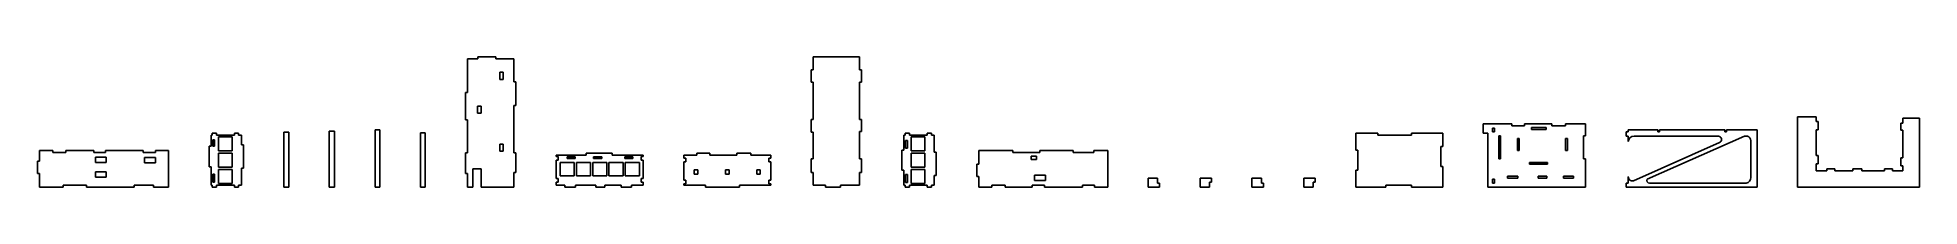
# Model space of a CAD drawing. Header units: millimetres. Extents: x 10 to 940, y 0 to 65.
import ezdxf

# ---------------------------------------------------------------- set-up
doc = ezdxf.new("R2010")
doc.units = ezdxf.units.MM
doc.layers.get('0').update_dxf_attribs({"linetype": 'CONTINUOUS'})

msp = doc.modelspace()

# ---------------------------------------------------------------- linework, layer by layer
for p, q in [((227.41, 63.71), (222.4, 63.71)), ((222.4, 63.71), (222.4, 47)), ((236.37, 64.71), (227.41, 64.71)), ((227.41, 64.71), (227.41, 63.71)), ((236.37, 63.71), (236.37, 64.71)), ((245.21, 63.71), (236.37, 63.71)), ((238.3, 53.41), (238.3, 56.97)), ((238.3, 56.97), (240.04, 56.97)), ((240.04, 56.97), (240.04, 53.41)), ((245.21, 52.21), (245.21, 63.71)), ((393.17, 58.25), (392.17, 58.25)), ((392.17, 58.25), (392.17, 52.1)), ((415.98, 64.71), (393.17, 64.71)), ((393.17, 64.71), (393.17, 58.25)), ((415.98, 58.25), (415.98, 64.71)), ((416.98, 58.25), (415.98, 58.25)), ((416.98, 52.1), (416.98, 58.25)), ((222.4, 47), (221.4, 47)), ((221.4, 47), (221.4, 33.49)), ((240.04, 53.41), (238.3, 53.41)), ((246.21, 52.21), (245.21, 52.21)), ((246.21, 40.54), (246.21, 52.21)), ((392.17, 52.1), (393.17, 52.1)), ((393.17, 52.1), (393.17, 33.52)), ((415.98, 33.67), (415.98, 52.1)), ((415.98, 52.1), (416.98, 52.1)), ((227.32, 36.71), (227.32, 40.27)), ((227.32, 40.27), (229.06, 40.27)), ((229.06, 40.27), (229.06, 36.71)), ((245.21, 17.11), (245.21, 40.54)), ((245.21, 40.54), (246.21, 40.54)), ((179.06, 28.44), (176.71, 28.44)), ((176.71, 28.44), (176.71, 0)), ((179.06, 0), (179.06, 28.44)), ((221.4, 33.49), (222.4, 33.49)), ((222.4, 33.49), (222.4, 17.11)), ((229.06, 36.71), (227.32, 36.71)), ((393.17, 33.52), (392.17, 33.52)), ((392.17, 33.52), (392.17, 27.27)), ((416.98, 33.67), (415.98, 33.67)), ((416.98, 27.72), (416.98, 33.67)), ((738.3, 31.44), (724.14, 31.44)), ((724.14, 31.44), (724.14, 26.82)), ((728.76, 29.36), (729.68, 29.36)), ((728.76, 27.44), (728.76, 29.36)), ((729.68, 29.36), (729.68, 27.44)), ((738.3, 30.44), (738.3, 31.44)), ((744.56, 30.44), (738.3, 30.44)), ((757.98, 31.44), (744.56, 31.44)), ((744.56, 31.44), (744.56, 30.44)), ((748.06, 29.55), (755.3, 29.55)), ((748.06, 28.62), (748.06, 29.55)), ((755.3, 28.62), (748.06, 28.62)), ((755.3, 29.55), (755.3, 28.62)), ((757.98, 30.44), (757.98, 31.44)), ((764.73, 30.44), (757.98, 30.44)), ((774.72, 31.44), (764.73, 31.44)), ((764.73, 31.44), (764.73, 30.44)), ((774.72, 25.46), (774.72, 31.44)), ((810.36, 28.44), (795.72, 28.44)), ((795.72, 28.44), (795.72, 27.44)), ((810.36, 27.44), (810.36, 28.44)), ((843.47, 28.44), (811.28, 28.44)), ((811.28, 28.44), (811.28, 27.44)), ((843.47, 27.44), (843.47, 28.44)), ((859.43, 28.44), (844.39, 28.44)), ((844.39, 28.44), (844.39, 27.44)), ((859.43, 0), (859.43, 28.44)), ((888.6, 34.98), (879.43, 34.98)), ((879.43, 34.98), (879.43, 0)), ((888.6, 32.59), (888.6, 34.98)), ((889.6, 32.59), (888.6, 32.59)), ((888.6, 15.73), (888.6, 28.52)), ((888.6, 28.52), (889.6, 28.52)), ((889.6, 28.52), (889.6, 32.59)), ((930.43, 31.7), (930.43, 28.34)), ((931.43, 31.7), (930.43, 31.7)), ((930.43, 28.34), (931.43, 28.34)), ((939.6, 34.25), (931.43, 34.25)), ((931.43, 34.25), (931.43, 31.7)), ((931.43, 28.34), (931.43, 14.66)), ((939.6, 0), (939.6, 34.25)), ((95.71, 20.32), (94.71, 20.32)), ((94.71, 20.32), (94.71, 10.19)), ((96.3, 25.89), (95.71, 25.89)), ((95.71, 25.89), (95.71, 20.32)), ((98.37, 26.89), (96.3, 26.89)), ((96.3, 26.89), (96.3, 25.89)), ((96.51, 20.32), (96.51, 23.53)), ((96.51, 23.53), (97.44, 23.53)), ((97.44, 20.32), (96.51, 20.32)), ((97.44, 23.53), (97.44, 20.32)), ((98.37, 25.89), (98.37, 26.89)), ((107.21, 25.89), (98.37, 25.89)), ((99.33, 18.01), (99.33, 25)), ((99.33, 25), (106.08, 25)), ((106.08, 25), (106.08, 18.01)), ((109.28, 26.89), (107.21, 26.89)), ((107.21, 26.89), (107.21, 25.89)), ((109.28, 25.89), (109.28, 26.89)), ((110.7, 25.89), (109.28, 25.89)), ((110.7, 20.99), (110.7, 25.89)), ((111.7, 20.99), (110.7, 20.99)), ((111.7, 9.5), (111.7, 20.99)), ((134.04, 27.24), (131.7, 27.24)), ((131.7, 27.24), (131.7, 0)), ((134.04, 0), (134.04, 27.24)), ((156.71, 27.82), (154.04, 27.82)), ((154.04, 27.82), (154.04, 0)), ((156.71, 0), (156.71, 27.82)), ((201.4, 26.91), (199.06, 26.91)), ((199.06, 26.91), (199.06, 0)), ((201.4, 0), (201.4, 26.91)), ((238.3, 17.86), (238.3, 21.42)), ((238.3, 21.42), (240.04, 21.42)), ((240.04, 21.42), (240.04, 17.86)), ((392.17, 27.27), (393.17, 27.27)), ((393.17, 27.27), (393.17, 14.04)), ((415.98, 14.04), (415.98, 27.72)), ((415.98, 27.72), (416.98, 27.72)), ((438.56, 25.89), (437.98, 25.89)), ((437.98, 25.89), (437.98, 18.39)), ((440.64, 26.89), (438.56, 26.89)), ((438.56, 26.89), (438.56, 25.89)), ((438.78, 23.26), (439.7, 23.26)), ((438.78, 19.33), (438.78, 23.26)), ((439.7, 19.33), (438.78, 19.33)), ((439.7, 23.26), (439.7, 19.33)), ((440.64, 25.89), (440.64, 26.89)), ((449.47, 25.89), (440.64, 25.89)), ((441.6, 18.01), (441.6, 25)), ((441.6, 25), (448.34, 25)), ((448.34, 25), (448.34, 18.01)), ((451.55, 26.89), (449.47, 26.89)), ((449.47, 26.89), (449.47, 25.89)), ((451.55, 25.89), (451.55, 26.89)), ((452.96, 25.89), (451.55, 25.89)), ((452.96, 17.39), (452.96, 25.89)), ((672.02, 26.89), (661.15, 26.89)), ((661.15, 26.89), (661.15, 18.36)), ((672.02, 25.89), (672.02, 26.89)), ((688.67, 25.89), (672.02, 25.89)), ((704.14, 26.89), (688.67, 26.89)), ((688.67, 26.89), (688.67, 25.89)), ((703.14, 20.25), (704.14, 20.25)), ((703.14, 10.27), (703.14, 20.25)), ((704.14, 20.25), (704.14, 26.89)), ((724.14, 26.82), (726.41, 26.82)), ((726.41, 26.82), (726.41, 0)), ((729.68, 27.44), (728.76, 27.44)), ((731.81, 14.12), (731.81, 25.46)), ((731.81, 25.46), (732.74, 25.46)), ((732.74, 25.46), (732.74, 14.12)), ((741.04, 18.21), (741.04, 24.19)), ((741.04, 24.19), (741.97, 24.19)), ((741.97, 24.19), (741.97, 18.21)), ((764.77, 18.21), (764.77, 24.19)), ((764.77, 24.19), (765.69, 24.19)), ((765.69, 24.19), (765.69, 18.21)), ((773.72, 14.12), (773.72, 25.46)), ((773.72, 25.46), (774.72, 25.46)), ((794.72, 27.44), (794.72, 25.36)), ((795.72, 27.44), (794.72, 27.44)), ((794.72, 25.36), (795.72, 25.36)), ((795.72, 25.36), (795.72, 22.62)), ((840.9, 22.18), (798.3, 3.21)), ((798.64, 25.36), (840.4, 25.36)), ((805.1, 3.96), (853.16, 25.36)), ((811.28, 27.44), (810.36, 27.44)), ((844.39, 27.44), (843.47, 27.44)), ((853.16, 25.36), (854.63, 25.36)), ((856.36, 23.06), (856.36, 4.92)), ((11, 12.9), (10, 12.9)), ((10, 12.9), (10, 6.77)), ((17.46, 18.26), (11, 18.26)), ((11, 18.26), (11, 12.9)), ((17.46, 17.26), (17.46, 18.26)), ((23.97, 17.26), (17.46, 17.26)), ((37.8, 18.26), (23.97, 18.26)), ((23.97, 18.26), (23.97, 17.26)), ((37.8, 17.26), (37.8, 18.26)), ((43.59, 17.26), (37.8, 17.26)), ((38.52, 12.23), (38.52, 14.88)), ((38.52, 14.88), (43.9, 14.88)), ((43.9, 12.23), (38.52, 12.23)), ((62.17, 18.26), (43.59, 18.26)), ((43.59, 18.26), (43.59, 17.26)), ((43.9, 14.88), (43.9, 12.23)), ((62.17, 17.26), (62.17, 18.26)), ((68.17, 17.26), (62.17, 17.26)), ((62.87, 12.07), (62.87, 14.72)), ((62.87, 14.72), (68.25, 14.72)), ((68.25, 12.07), (62.87, 12.07)), ((74.71, 18.26), (68.17, 18.26)), ((68.17, 18.26), (68.17, 17.26)), ((68.25, 14.72), (68.25, 12.07)), ((74.71, 0), (74.71, 18.26)), ((94.71, 10.19), (95.71, 10.19)), ((95.71, 10.19), (95.71, 1)), ((106.08, 18.01), (99.33, 18.01)), ((99.33, 9.95), (99.33, 16.94)), ((99.33, 16.94), (106.08, 16.94)), ((106.08, 9.95), (99.33, 9.95)), ((106.08, 16.94), (106.08, 9.95)), ((110.7, 1), (110.7, 9.5)), ((110.7, 9.5), (111.7, 9.5)), ((222.4, 17.11), (221.4, 17.11)), ((221.4, 17.11), (221.4, 6.81)), ((240.04, 17.86), (238.3, 17.86)), ((246.21, 17.11), (245.21, 17.11)), ((246.21, 7.34), (246.21, 17.11)), ((280.98, 15.98), (266.21, 15.98)), ((266.21, 15.98), (266.21, 15.32)), ((266.21, 15.32), (267.21, 15.32)), ((267.21, 13.4), (266.21, 13.4)), ((266.21, 13.4), (266.21, 4.41)), ((267.21, 15.32), (267.21, 13.4)), ((268.1, 5.62), (268.1, 12.36)), ((268.1, 12.36), (275.08, 12.36)), ((271.6, 14.26), (271.6, 15.18)), ((271.6, 15.18), (275.52, 15.18)), ((275.52, 14.26), (271.6, 14.26)), ((275.08, 12.36), (275.08, 5.62)), ((275.52, 15.18), (275.52, 14.26)), ((276.15, 5.62), (276.15, 12.36)), ((276.15, 12.36), (283.13, 12.36)), ((293.8, 16.98), (280.98, 16.98)), ((280.98, 16.98), (280.98, 15.98)), ((283.13, 12.36), (283.13, 5.62)), ((284.21, 5.62), (284.21, 12.36)), ((284.21, 12.36), (291.19, 12.36)), ((284.54, 14.26), (284.54, 15.18)), ((284.54, 15.18), (288.76, 15.18)), ((288.76, 14.26), (284.54, 14.26)), ((288.76, 15.18), (288.76, 14.26)), ((291.19, 12.36), (291.19, 5.62)), ((292.26, 5.62), (292.26, 12.36)), ((292.26, 12.36), (299.24, 12.36)), ((293.8, 15.98), (293.8, 16.98)), ((309.19, 15.98), (293.8, 15.98)), ((299.24, 12.36), (299.24, 5.62)), ((300.06, 14.26), (300.06, 15.18)), ((300.06, 15.18), (303.99, 15.18)), ((303.99, 14.26), (300.06, 14.26)), ((300.32, 5.62), (300.32, 12.36)), ((300.32, 12.36), (307.3, 12.36)), ((303.99, 15.18), (303.99, 14.26)), ((307.3, 12.36), (307.3, 5.62)), ((308.19, 13.4), (308.19, 15.32)), ((308.19, 15.32), (309.19, 15.32)), ((309.19, 13.4), (308.19, 13.4)), ((309.19, 15.32), (309.19, 15.98)), ((309.19, 4.41), (309.19, 13.4)), ((335.68, 15.98), (329.19, 15.98)), ((329.19, 15.98), (329.19, 14.5)), ((329.19, 14.5), (330.19, 14.5)), ((330.19, 12.57), (329.19, 12.57)), ((329.19, 12.57), (329.19, 3.59)), ((330.19, 14.5), (330.19, 12.57)), ((342.08, 16.98), (335.68, 16.98)), ((335.68, 16.98), (335.68, 15.98)), ((342.08, 15.98), (342.08, 16.98)), ((355.35, 15.98), (342.08, 15.98)), ((362.26, 16.98), (355.35, 16.98)), ((355.35, 16.98), (355.35, 15.98)), ((362.26, 15.98), (362.26, 16.98)), ((372.17, 15.98), (362.26, 15.98)), ((371.17, 12.57), (371.17, 14.5)), ((371.17, 14.5), (372.17, 14.5)), ((372.17, 12.57), (371.17, 12.57)), ((372.17, 14.5), (372.17, 15.98)), ((372.17, 3.59), (372.17, 12.57)), ((393.17, 14.04), (392.17, 14.04)), ((392.17, 14.04), (392.17, 7.38)), ((416.98, 14.04), (415.98, 14.04)), ((416.98, 7.38), (416.98, 14.04)), ((437.98, 18.39), (436.98, 18.39)), ((436.98, 18.39), (436.98, 8.46)), ((448.34, 18.01), (441.6, 18.01)), ((441.6, 16.94), (448.34, 16.94)), ((441.6, 9.95), (441.6, 16.94)), ((448.34, 9.95), (441.6, 9.95)), ((448.34, 16.94), (448.34, 9.95)), ((453.96, 17.39), (452.96, 17.39)), ((453.96, 5.91), (453.96, 17.39)), ((474.96, 11.49), (473.96, 11.49)), ((473.96, 11.49), (473.96, 5.35)), ((491.75, 18.26), (474.96, 18.26)), ((474.96, 18.26), (474.96, 11.49)), ((491.75, 17.26), (491.75, 18.26)), ((505.11, 17.26), (491.75, 17.26)), ((500.76, 13.76), (500.76, 15.51)), ((500.76, 15.51), (503.41, 15.51)), ((503.41, 13.76), (500.76, 13.76)), ((503.41, 15.51), (503.41, 13.76)), ((521.64, 18.26), (505.11, 18.26)), ((505.11, 18.26), (505.11, 17.26)), ((521.64, 17.26), (521.64, 18.26)), ((531.78, 17.26), (521.64, 17.26)), ((531.78, 18.26), (531.78, 17.26)), ((538.67, 18.26), (531.78, 18.26)), ((538.67, 0), (538.67, 18.26)), ((661.15, 18.36), (662.15, 18.36)), ((662.15, 18.36), (662.15, 8.58)), ((704.14, 10.27), (703.14, 10.27)), ((704.14, 0), (704.14, 10.27)), ((732.74, 14.12), (731.81, 14.12)), ((741.97, 18.21), (741.04, 18.21)), ((747.04, 12.36), (755.86, 12.36)), ((747.04, 11.44), (747.04, 12.36)), ((755.86, 11.44), (747.04, 11.44)), ((755.86, 12.36), (755.86, 11.44)), ((765.69, 18.21), (764.77, 18.21)), ((774.72, 14.12), (773.72, 14.12)), ((774.72, 0), (774.72, 14.12)), ((889.6, 15.73), (888.6, 15.73)), ((888.6, 8.17), (888.6, 11.65)), ((888.6, 11.65), (889.6, 11.65)), ((889.6, 11.65), (889.6, 15.73)), ((931.43, 14.66), (930.43, 14.66)), ((930.43, 14.66), (930.43, 10.59)), ((930.43, 10.59), (931.43, 10.59)), ((931.43, 10.59), (931.43, 8.17)), ((10, 6.77), (11, 6.77)), ((11, 6.77), (11, 0)), ((11, 0), (22.57, 0)), ((22.57, 0), (22.57, 1)), ((22.57, 1), (34.1, 1)), ((34.1, 1), (34.1, 0)), ((34.1, 0), (57.68, 0)), ((38.52, 5.08), (38.52, 7.73)), ((38.52, 7.73), (43.9, 7.73)), ((43.9, 5.08), (38.52, 5.08)), ((43.9, 7.73), (43.9, 5.08)), ((57.68, 1), (67.3, 1)), ((57.68, 0), (57.68, 1)), ((67.3, 1), (67.3, 0)), ((67.3, 0), (74.71, 0)), ((95.71, 1), (96.3, 1)), ((96.3, 1), (96.3, 0)), ((96.3, 0), (98.37, 0)), ((96.51, 6.49), (97.44, 6.49)), ((96.51, 2.57), (96.51, 6.49)), ((97.44, 2.57), (96.51, 2.57)), ((97.44, 6.49), (97.44, 2.57)), ((98.37, 0), (98.37, 1)), ((98.37, 1), (107.21, 1)), ((99.33, 1.89), (99.33, 8.88)), ((99.33, 8.88), (106.08, 8.88)), ((106.08, 1.89), (99.33, 1.89)), ((106.08, 8.88), (106.08, 1.89)), ((107.21, 1), (107.21, 0)), ((107.21, 0), (109.28, 0)), ((109.28, 0), (109.28, 1)), ((109.28, 1), (110.7, 1)), ((131.7, 0), (134.04, 0)), ((154.04, 0), (156.71, 0)), ((176.71, 0), (179.06, 0)), ((199.06, 0), (201.4, 0)), ((221.4, 6.81), (222.4, 6.81)), ((222.4, 6.81), (222.4, 0)), ((222.4, 0), (225.07, 0)), ((225.07, 0), (225.07, 9.09)), ((225.07, 9.09), (229.08, 9.09)), ((229.08, 9.09), (229.08, 0)), ((229.08, 0), (245.21, 0)), ((245.21, 0), (245.21, 7.34)), ((245.21, 7.34), (246.21, 7.34)), ((266.21, 4.41), (267.21, 4.41)), ((267.21, 2.49), (266.21, 2.49)), ((266.21, 2.49), (266.21, 1)), ((266.21, 1), (270.46, 1)), ((267.21, 4.41), (267.21, 2.49)), ((275.08, 5.62), (268.1, 5.62)), ((270.46, 1), (270.46, 0)), ((270.46, 0), (275.77, 0)), ((275.77, 0), (275.77, 1)), ((275.77, 1), (285.75, 1)), ((283.13, 5.62), (276.15, 5.62)), ((291.19, 5.62), (284.21, 5.62)), ((285.75, 1), (285.75, 0)), ((285.75, 0), (290.16, 0)), ((290.16, 0), (290.16, 1)), ((290.16, 1), (298.26, 1)), ((299.24, 5.62), (292.26, 5.62)), ((298.26, 1), (298.26, 0)), ((298.26, 0), (303.34, 0)), ((307.3, 5.62), (300.32, 5.62)), ((303.34, 0), (303.34, 1)), ((303.34, 1), (309.19, 1)), ((308.19, 2.49), (308.19, 4.41)), ((308.19, 4.41), (309.19, 4.41)), ((309.19, 2.49), (308.19, 2.49)), ((309.19, 1), (309.19, 2.49)), ((329.19, 3.59), (330.19, 3.59)), ((330.19, 1.66), (329.19, 1.66)), ((329.19, 1.66), (329.19, 1)), ((329.19, 1), (339.99, 1)), ((330.19, 3.59), (330.19, 1.66)), ((334.36, 6.53), (334.36, 8.73)), ((334.36, 8.73), (336.1, 8.73)), ((336.1, 6.53), (334.36, 6.53)), ((336.1, 8.73), (336.1, 6.53)), ((339.99, 1), (339.99, 0)), ((339.99, 0), (356.79, 0)), ((349.81, 6.53), (349.81, 8.73)), ((349.81, 8.73), (351.55, 8.73)), ((351.55, 6.53), (349.81, 6.53)), ((351.55, 8.73), (351.55, 6.53)), ((356.79, 0), (356.79, 1)), ((356.79, 1), (372.17, 1)), ((365.27, 6.53), (365.27, 8.73)), ((365.27, 8.73), (367.01, 8.73)), ((367.01, 6.53), (365.27, 6.53)), ((367.01, 8.73), (367.01, 6.53)), ((371.17, 1.66), (371.17, 3.59)), ((371.17, 3.59), (372.17, 3.59)), ((372.17, 1.66), (371.17, 1.66)), ((372.17, 1), (372.17, 1.66)), ((392.17, 7.38), (393.17, 7.38)), ((393.17, 7.38), (393.17, 1)), ((393.17, 1), (399.19, 1)), ((399.19, 1), (399.19, 0)), ((399.19, 0), (406.58, 0)), ((406.58, 0), (406.58, 1)), ((406.58, 1), (415.98, 1)), ((415.98, 1), (415.98, 7.38)), ((415.98, 7.38), (416.98, 7.38)), ((436.98, 8.46), (437.98, 8.46)), ((437.98, 8.46), (437.98, 1)), ((437.98, 1), (438.56, 1)), ((438.56, 1), (438.56, 0)), ((438.56, 0), (440.64, 0)), ((438.78, 2.47), (438.78, 6.39)), ((438.78, 6.39), (439.7, 6.39)), ((439.7, 2.47), (438.78, 2.47)), ((439.7, 6.39), (439.7, 2.47)), ((440.64, 0), (440.64, 1)), ((440.64, 1), (449.47, 1)), ((441.6, 1.89), (441.6, 8.88)), ((441.6, 8.88), (448.34, 8.88)), ((448.34, 1.89), (441.6, 1.89)), ((448.34, 8.88), (448.34, 1.89)), ((449.47, 1), (449.47, 0)), ((449.47, 0), (451.55, 0)), ((451.55, 0), (451.55, 1)), ((451.55, 1), (452.96, 1)), ((452.96, 1), (452.96, 5.91)), ((452.96, 5.91), (453.96, 5.91)), ((473.96, 5.35), (474.96, 5.35)), ((474.96, 5.35), (474.96, 0)), ((474.96, 0), (481.42, 0)), ((481.42, 0), (481.42, 1)), ((481.42, 1), (487.93, 1)), ((487.93, 1), (487.93, 0)), ((487.93, 0), (501.3, 0)), ((501.3, 0), (501.3, 1)), ((501.3, 1), (507.41, 1)), ((502.48, 3.37), (502.48, 6.03)), ((502.48, 6.03), (507.86, 6.03)), ((507.86, 3.37), (502.48, 3.37)), ((507.41, 1), (507.41, 0)), ((507.41, 0), (526.13, 0)), ((507.86, 6.03), (507.86, 3.37)), ((526.13, 0), (526.13, 1)), ((526.13, 1), (532.13, 1)), ((532.13, 1), (532.13, 0)), ((532.13, 0), (538.67, 0)), ((563.29, 4.62), (558.67, 4.62)), ((558.67, 4.62), (558.67, 0)), ((558.67, 0), (564.29, 0)), ((563.29, 2.07), (563.29, 4.62)), ((564.29, 2.07), (563.29, 2.07)), ((564.29, 0), (564.29, 2.07)), ((584.29, 4.62), (584.29, 0)), ((589.91, 4.62), (584.29, 4.62)), ((584.29, 0), (588.91, 0)), ((588.91, 0), (588.91, 2.55)), ((588.91, 2.55), (589.91, 2.55)), ((589.91, 2.55), (589.91, 4.62)), ((614.53, 4.62), (609.91, 4.62)), ((609.91, 4.62), (609.91, 0)), ((609.91, 0), (615.53, 0)), ((614.53, 2.07), (614.53, 4.62)), ((615.53, 2.07), (614.53, 2.07)), ((615.53, 0), (615.53, 2.07)), ((635.53, 4.62), (635.53, 0)), ((641.15, 4.62), (635.53, 4.62)), ((635.53, 0), (640.15, 0)), ((640.15, 0), (640.15, 2.55)), ((640.15, 2.55), (641.15, 2.55)), ((641.15, 2.55), (641.15, 4.62)), ((662.15, 8.58), (661.15, 8.58)), ((661.15, 8.58), (661.15, 0)), ((661.15, 0), (676.01, 0)), ((676.01, 0), (676.01, 1)), ((676.01, 1), (688.67, 1)), ((688.67, 1), (688.67, 0)), ((688.67, 0), (704.14, 0)), ((726.41, 0), (774.72, 0)), ((728.76, 2.07), (728.76, 4)), ((728.76, 4), (729.68, 4)), ((729.68, 2.07), (728.76, 2.07)), ((729.68, 4), (729.68, 2.07)), ((736.06, 4.62), (736.06, 5.55)), ((736.06, 5.55), (741.23, 5.55)), ((741.23, 4.62), (736.06, 4.62)), ((741.23, 5.55), (741.23, 4.62)), ((751.36, 4.62), (751.36, 5.55)), ((751.36, 5.55), (755.62, 5.55)), ((755.62, 4.62), (751.36, 4.62)), ((755.62, 5.55), (755.62, 4.62)), ((763.87, 4.62), (763.87, 5.55)), ((763.87, 5.55), (768.79, 5.55)), ((768.79, 4.62), (763.87, 4.62)), ((768.79, 5.55), (768.79, 4.62)), ((795.72, 2.07), (794.72, 2.07)), ((794.72, 2.07), (794.72, 0)), ((794.72, 0), (859.43, 0)), ((795.72, 5.14), (795.72, 2.07)), ((854.09, 2.07), (806.28, 2.07)), ((879.43, 0), (939.6, 0)), ((893.84, 8.17), (888.6, 8.17)), ((897.92, 9.17), (893.84, 9.17)), ((893.84, 9.17), (893.84, 8.17)), ((897.92, 8.17), (897.92, 9.17)), ((906.78, 8.17), (897.92, 8.17)), ((911.15, 9.17), (906.78, 9.17)), ((906.78, 9.17), (906.78, 8.17)), ((911.15, 8.17), (911.15, 9.17)), ((922.3, 8.17), (911.15, 8.17)), ((926.38, 9.17), (922.3, 9.17)), ((922.3, 9.17), (922.3, 8.17)), ((926.38, 8.17), (926.38, 9.17)), ((931.43, 8.17), (926.38, 8.17))]:
    msp.add_line(p, q)
for centre, radius, start, end in [((798.64, 22.44), 2.93, 90, 176.39974), ((840.22, 23.7), 1.67, -66, 83.54764), ((853.92, 23.03), 2.44, 0.66023, 73.01127), ((795.76, 5.14), 0.0375, 0, 180), ((797.79, 5.14), 1.99, 180, 284.994), ((806.28, 3.39), 1.31, 154.03701, 270), ((853.44, 4.92), 2.92, -77.22444, 0)]:
    msp.add_arc(centre, radius, start, end)

doc.saveas('drawing.dxf')
